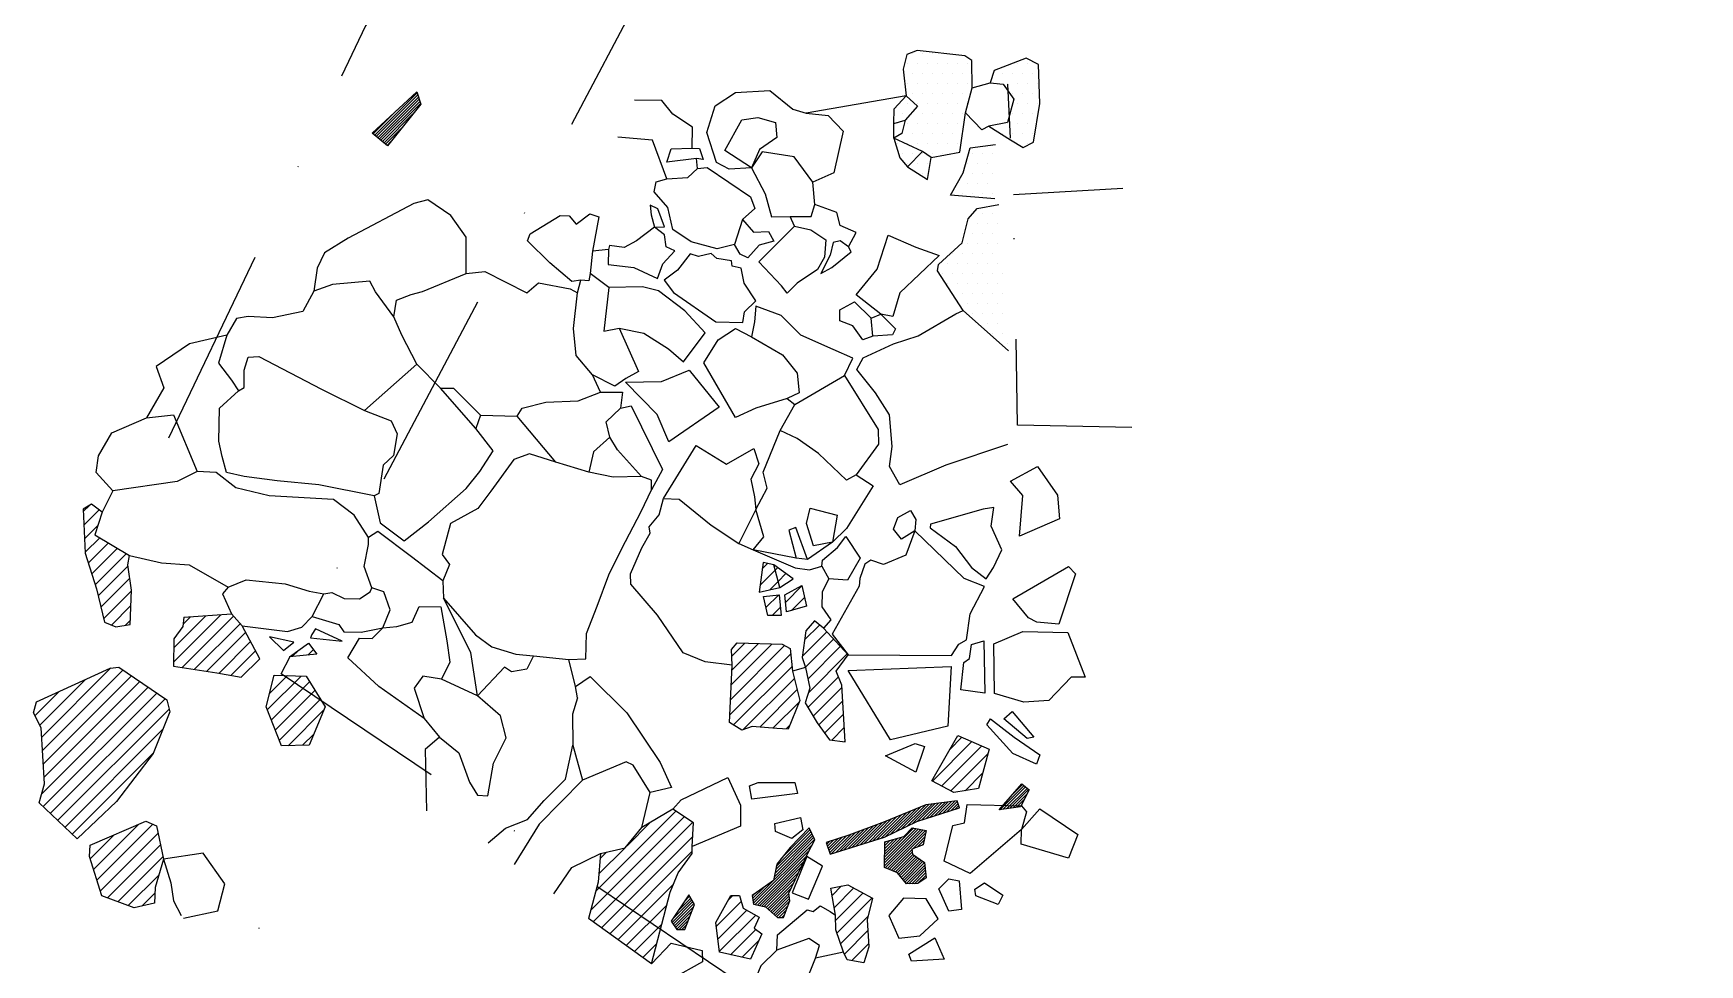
# Model space of a CAD drawing. Header units: metres. Extents: x 77 to 285, y -2031 to -1697.
# Drawn here: x 76.5 to 284.6, y -1911.3 to -1795 of the extents above; entities that cross this region are included whole.
import ezdxf

# ---------------------------------------------------------------- set-up
doc = ezdxf.new("R2010")
doc.units = ezdxf.units.M
doc.header["$LTSCALE"] = 25
doc.header["$MEASUREMENT"] = 0
doc.linetypes.add('STRICHPUNKTX2', pattern=[2, 1, -0.5, 0, -0.5])
doc.layers.get('0').update_dxf_attribs({"linetype": 'CONTINUOUS'})
for name, color, linetype in [('BEFUND', 1, 'CONTINUOUS'), ('FEUER', 1, 'CONTINUOUS'), ('GRABUNGSGRENZE', 3, 'STRICHPUNKTX2'), ('KNOCHEN', 2, 'CONTINUOUS'), ('STEINE', 4, 'CONTINUOUS'), ('STEINESCHRAFF', 4, 'CONTINUOUS')]:
    doc.layers.add(name, color=color, linetype=linetype)

# ---------------------------------------------------------------- blocks, each defined once
blk = doc.blocks.new('*X1')
at = {"color": 0}
for p, q in [((82.75, -1854.72), (83.52, -1853.95)), ((82.83, -1856.41), (84.74, -1854.5)), ((82.9, -1858.11), (84.61, -1856.4)), ((82.98, -1859.8), (84.8, -1857.98)), ((83.38, -1861.17), (85.91, -1858.64)), ((83.81, -1862.51), (87.02, -1859.29)), ((84.23, -1863.85), (88.13, -1859.95)), ((84.61, -1865.24), (88.35, -1861.5)), ((84.95, -1866.66), (88.57, -1863.05)), ((85.3, -1868.08), (88.78, -1864.61)), ((86.27, -1868.88), (88.71, -1866.44)), ((94.02, -1873.51), (99.93, -1867.59)), ((94.05, -1871.71), (98.04, -1867.72)), ((95.11, -1874.18), (101.51, -1867.78)), ((95.22, -1868.77), (96.15, -1867.84)), ((88.01, -1868.9), (88.64, -1868.28)), ((96.65, -1874.41), (102.34, -1868.72)), ((98.18, -1874.65), (103.02, -1869.8)), ((99.7, -1874.89), (103.64, -1870.95)), ((101.19, -1875.17), (104.26, -1872.1)), ((108.83, -1872.83), (109.61, -1872.06)), ((110.8, -1872.63), (111.48, -1871.95)), ((77.56, -1882.9), (86.21, -1874.24)), ((77.31, -1881.38), (83.02, -1875.67)), ((77.66, -1884.56), (87.71, -1874.51)), ((77.77, -1886.22), (88.76, -1875.23)), ((77.87, -1887.88), (89.81, -1875.94)), ((105.72, -1879.48), (109.95, -1875.25)), ((106, -1877.44), (108.23, -1875.2)), ((106.22, -1880.75), (111, -1875.97)), ((76.71, -1880.21), (79.76, -1877.16)), ((77.58, -1889.95), (90.87, -1876.66)), ((77.74, -1891.55), (91.92, -1877.38)), ((78.64, -1892.42), (92.97, -1878.09)), ((106.72, -1882.02), (111.68, -1877.06)), ((107.22, -1883.29), (112.36, -1878.14)), ((79.55, -1893.28), (93.46, -1879.37)), ((108.32, -1883.95), (112.8, -1879.48)), ((80.46, -1894.14), (92.66, -1881.93)), ((110.14, -1883.9), (111.53, -1882.51)), ((81.36, -1895), (91.51, -1884.85)), ((146.09, -1904.52), (157.79, -1892.82)), ((146.75, -1902.09), (156.72, -1892.12)), ((83.6, -1898.07), (86.59, -1895.08)), ((84.03, -1899.4), (89.7, -1893.74)), ((84.46, -1900.74), (91.45, -1893.75)), ((84.89, -1902.08), (92.08, -1894.89)), ((146.43, -1905.95), (158.86, -1893.51)), ((150.65, -1896.43), (153.55, -1893.52)), ((85.79, -1902.94), (92.4, -1896.34)), ((147.13, -1899.95), (150.35, -1896.72)), ((147.27, -1898.04), (148.07, -1897.24)), ((147.46, -1906.69), (158.85, -1895.3)), ((148.48, -1907.43), (158.78, -1897.13)), ((87.08, -1903.42), (92.72, -1897.79)), ((88.37, -1903.9), (92.18, -1900.1)), ((149.51, -1908.17), (156.43, -1901.25)), ((90.09, -1903.95), (91.69, -1902.35)), ((150.54, -1908.91), (155.6, -1903.85)), ((151.57, -1909.65), (154.98, -1906.23)), ((152.6, -1910.39), (154.37, -1908.62)), ((153.63, -1911.13), (153.75, -1911))]:
    blk.add_line(p, q, dxfattribs=at)
blk = doc.blocks.new('*X2')
at = {"color": 0}
for p, q in [((172.51, -1872.8), (175.57, -1869.74)), ((172.79, -1870.74), (174.65, -1868.89)), ((163.58, -1878.19), (170.32, -1871.45)), ((163.66, -1876.34), (168.77, -1871.23)), ((163.72, -1872.75), (165.34, -1871.13)), ((163.75, -1874.49), (167.05, -1871.18)), ((172.93, -1874.14), (176.42, -1870.65)), ((173.22, -1875.62), (177.27, -1871.57)), ((163.5, -1880.04), (171.08, -1872.46)), ((163.95, -1881.36), (171.25, -1874.06)), ((173.28, -1877.33), (178.13, -1872.48)), ((165.11, -1881.96), (171.54, -1875.54)), ((173.21, -1879.17), (177.05, -1875.33)), ((167.21, -1881.63), (171.89, -1876.95)), ((168.84, -1881.77), (172.16, -1878.45)), ((173.87, -1880.28), (177.49, -1876.65)), ((174.55, -1881.37), (177.58, -1878.33)), ((175.31, -1882.37), (177.68, -1880)), ((170.52, -1881.86), (170.9, -1881.48)), ((176.21, -1883.24), (177.77, -1881.68)), ((177.77, -1883.45), (177.86, -1883.35)), ((188.77, -1888.36), (193.69, -1883.43)), ((189.92, -1888.98), (194.93, -1883.97)), ((190.94, -1884.42), (192.46, -1882.9)), ((191.06, -1889.6), (195.69, -1884.97)), ((192.85, -1889.58), (195.04, -1887.39)), ((176.24, -1902.65), (177.43, -1901.46)), ((161.78, -1906.51), (164.89, -1903.39)), ((163.27, -1903.25), (163.87, -1902.64)), ((176.49, -1904.17), (178.95, -1901.71)), ((176.67, -1905.76), (180.09, -1902.34)), ((176.84, -1907.36), (181.24, -1902.96)), ((161.97, -1908.09), (165.58, -1904.48)), ((162.16, -1909.66), (166.71, -1905.12)), ((177.3, -1908.67), (180.74, -1905.23)), ((163.55, -1910.04), (166.71, -1906.88)), ((177.78, -1909.96), (180.7, -1907.03)), ((165, -1910.36), (167.1, -1908.26)), ((178.72, -1910.78), (180.8, -1908.7))]:
    blk.add_line(p, q, dxfattribs=at)
blk = doc.blocks.new('*X4')
at = {"color": 0}
for p, q in [((167.52, -1861.88), (168.19, -1861.2)), ((169.12, -1862.04), (169.44, -1861.73)), ((167.27, -1863.9), (169.12, -1862.04)), ((168.45, -1864.48), (169.5, -1863.43)), ((169.5, -1863.43), (170.47, -1862.46)), ((170.45, -1866.02), (172.47, -1864)), ((167.99, -1866.71), (169.59, -1865.11)), ((171.16, -1867.07), (172.81, -1865.43)), ((168.77, -1867.7), (169.8, -1866.67))]:
    blk.add_line(p, q, dxfattribs=at)
blk = doc.blocks.new('*X5')
at = {"color": 0}
for p, q in [((197.2, -1891.95), (200.2, -1888.94)), ((198.89, -1889.91), (200.01, -1888.78)), ((187.97, -1893.05), (189.94, -1891.08)), ((188.49, -1892.88), (190.34, -1891.02)), ((189.01, -1892.71), (190.75, -1890.97)), ((189.53, -1892.55), (191.15, -1890.92)), ((190.05, -1892.38), (191.56, -1890.87)), ((190.57, -1892.21), (191.89, -1890.89)), ((197.61, -1891.89), (200.4, -1889.1)), ((198.03, -1891.82), (200.59, -1889.27)), ((198.45, -1891.76), (200.78, -1889.43)), ((198.86, -1891.7), (200.57, -1889.99)), ((199.28, -1891.63), (200.2, -1890.72)), ((180.81, -1895.97), (183.68, -1893.09)), ((181.32, -1895.81), (184.28, -1892.84)), ((181.84, -1895.64), (184.88, -1892.6)), ((182.35, -1895.48), (185.49, -1892.35)), ((182.89, -1895.3), (186.09, -1892.1)), ((183.57, -1894.97), (186.69, -1891.85)), ((184.25, -1894.65), (187.3, -1891.6)), ((184.92, -1894.32), (187.9, -1891.35)), ((185.6, -1894), (188.32, -1891.28)), ((186.28, -1893.67), (188.72, -1891.23)), ((186.92, -1893.38), (189.13, -1891.18)), ((187.45, -1893.22), (189.53, -1891.13)), ((191.09, -1892.04), (191.98, -1891.16)), ((191.61, -1891.88), (192.07, -1891.42)), ((192.14, -1891.71), (192.16, -1891.68)), ((199.7, -1891.57), (199.82, -1891.45)), ((169.09, -1899.91), (173.82, -1895.17)), ((169.18, -1899.46), (173.71, -1894.93)), ((169.27, -1899.02), (173.59, -1894.69)), ((169.85, -1898.09), (173.48, -1894.45)), ((173, -1894.58), (173.37, -1894.22)), ((175.94, -1897.3), (177.99, -1895.25)), ((176.17, -1897.42), (178.52, -1895.07)), ((176.69, -1897.26), (179.09, -1894.86)), ((177.2, -1897.1), (179.66, -1894.64)), ((177.72, -1896.94), (180.22, -1894.43)), ((178.23, -1896.77), (180.79, -1894.21)), ((178.75, -1896.61), (181.36, -1894)), ((179.26, -1896.45), (181.93, -1893.79)), ((179.78, -1896.29), (182.49, -1893.57)), ((180.29, -1896.13), (183.08, -1893.34)), ((182.78, -1898.94), (187.32, -1894.4)), ((182.79, -1898.22), (186.73, -1894.28)), ((182.79, -1898.58), (187.03, -1894.34)), ((182.8, -1897.86), (186.44, -1894.22)), ((182.87, -1899.21), (187.61, -1894.46)), ((183.12, -1899.31), (187.9, -1894.53)), ((183.37, -1899.41), (187.92, -1894.86)), ((166.36, -1903.34), (174.05, -1895.65)), ((166.4, -1903.65), (173.75, -1896.31)), ((166.64, -1903.77), (173.37, -1897.04)), ((169, -1900.35), (173.94, -1895.41)), ((175.57, -1896.25), (175.91, -1895.91)), ((175.66, -1896.51), (176.43, -1895.75)), ((175.76, -1896.77), (176.95, -1895.58)), ((175.85, -1897.04), (177.47, -1895.42)), ((182.81, -1897.5), (184.94, -1895.37)), ((182.81, -1897.14), (184.45, -1895.51)), ((182.82, -1896.78), (183.96, -1895.64)), ((182.83, -1896.42), (183.47, -1895.78)), ((182.83, -1896.06), (182.97, -1895.92)), ((183.62, -1899.51), (186.2, -1896.93)), ((183.87, -1899.62), (186.25, -1897.24)), ((186.29, -1896.85), (187.83, -1895.31)), ((186.87, -1896.62), (187.74, -1895.75)), ((187.45, -1896.39), (187.65, -1896.19)), ((166.92, -1903.84), (173.03, -1897.74)), ((167.21, -1903.91), (172.71, -1898.41)), ((167.49, -1903.98), (172.39, -1899.08)), ((184.12, -1899.72), (186.33, -1897.52)), ((184.38, -1899.82), (186.54, -1897.66)), ((184.55, -1900.01), (186.75, -1897.81)), ((184.7, -1900.2), (186.95, -1897.95)), ((184.86, -1900.4), (187.16, -1898.09)), ((185.02, -1900.59), (187.37, -1898.24)), ((185.18, -1900.79), (187.58, -1898.38)), ((185.34, -1900.98), (187.78, -1898.54)), ((185.5, -1901.18), (187.81, -1898.86)), ((185.82, -1901.2), (187.84, -1899.18)), ((167.78, -1904.04), (172.08, -1899.75)), ((168.02, -1904.16), (171.76, -1900.42)), ((168.21, -1904.32), (171.45, -1901.08)), ((186.19, -1901.19), (187.87, -1899.5)), ((186.55, -1901.18), (187.91, -1899.83)), ((186.92, -1901.17), (187.94, -1900.15)), ((156.27, -1906), (158.86, -1903.41)), ((156.32, -1905.6), (158.73, -1903.19)), ((157.06, -1904.51), (158.6, -1902.97)), ((157.79, -1903.42), (158.46, -1902.75)), ((166.27, -1902.72), (166.53, -1902.47)), ((166.31, -1903.03), (167.7, -1901.65)), ((168.39, -1904.49), (171.13, -1901.75)), ((168.58, -1904.66), (170.85, -1902.39)), ((168.77, -1904.83), (170.88, -1902.71)), ((168.95, -1904.99), (170.92, -1903.03)), ((169.14, -1905.16), (170.93, -1903.37)), ((156.41, -1906.22), (159, -1903.63)), ((156.55, -1906.43), (158.97, -1904.01)), ((156.7, -1906.64), (158.75, -1904.59)), ((156.84, -1906.85), (158.52, -1905.17)), ((169.32, -1905.33), (170.72, -1903.93)), ((169.6, -1905.41), (170.52, -1904.49)), ((169.95, -1905.41), (170.31, -1905.05)), ((157.13, -1906.91), (158.29, -1905.75)), ((157.49, -1906.91), (158.07, -1906.33)), ((157.84, -1906.91), (157.84, -1906.91)), ((185.9, -1917.74), (186.19, -1917.45)), ((185.96, -1918.04), (186.56, -1917.44)), ((186.01, -1918.34), (186.93, -1917.42)), ((186.07, -1918.63), (187.1, -1917.61)), ((186.13, -1918.93), (187.24, -1917.81)), ((186.18, -1919.23), (187.39, -1918.02)), ((175.6, -1921.67), (177.18, -1920.1)), ((175.67, -1921.25), (176.98, -1919.95)), ((175.74, -1920.83), (176.78, -1919.79)), ((175.81, -1920.41), (176.58, -1919.63)), ((175.88, -1919.99), (176.39, -1919.48)), ((175.95, -1919.56), (176.19, -1919.32)), ((186.24, -1919.53), (187.54, -1918.23)), ((186.29, -1919.82), (187.68, -1918.44)), ((186.35, -1920.12), (187.83, -1918.64)), ((186.52, -1920.31), (187.97, -1918.85)), ((186.68, -1920.5), (188.12, -1919.06)), ((186.85, -1920.69), (188.23, -1919.3)), ((187.01, -1920.87), (188.3, -1919.58)), ((187.18, -1921.06), (188.37, -1919.86)), ((187.34, -1921.25), (188.45, -1920.15)), ((175.79, -1921.84), (177.37, -1920.26)), ((176.01, -1921.98), (177.57, -1920.41)), ((176.23, -1922.11), (177.77, -1920.57)), ((176.45, -1922.24), (177.97, -1920.73)), ((176.67, -1922.38), (178.17, -1920.88)), ((176.89, -1922.51), (178.41, -1920.99)), ((177.11, -1922.64), (178.65, -1921.11)), ((177.33, -1922.78), (178.89, -1921.22)), ((177.55, -1922.91), (179.12, -1921.34)), ((177.8, -1923.01), (179.36, -1921.45)), ((178.07, -1923.1), (179.6, -1921.57)), ((178.34, -1923.18), (179.84, -1921.68)), ((178.61, -1923.27), (180.08, -1921.8)), ((178.88, -1923.35), (180.32, -1921.91)), ((179.14, -1923.44), (180.56, -1922.02)), ((179.41, -1923.52), (180.8, -1922.14)), ((179.69, -1923.6), (181.04, -1922.25)), ((187.51, -1921.44), (188.52, -1920.43)), ((187.67, -1921.63), (188.59, -1920.71)), ((187.84, -1921.82), (188.67, -1920.99)), ((188, -1922), (188.74, -1921.27)), ((188.17, -1922.19), (188.81, -1921.55)), ((188.39, -1922.33), (188.89, -1921.83)), ((188.64, -1922.43), (188.96, -1922.11)), ((179.99, -1923.65), (181.27, -1922.37)), ((180.29, -1923.71), (181.53, -1922.47)), ((180.58, -1923.77), (181.82, -1922.53)), ((180.88, -1923.82), (182.12, -1922.58)), ((181.18, -1923.88), (182.42, -1922.64)), ((181.47, -1923.94), (182.52, -1922.89)), ((181.77, -1923.99), (182.52, -1923.24)), ((182.07, -1924.05), (182.52, -1923.6)), ((182.36, -1924.11), (182.52, -1923.95)), ((188.89, -1922.54), (189.04, -1922.39)), ((181.57, -1940.82), (181.62, -1940.77)), ((181.71, -1941.02), (181.92, -1940.82)), ((181.86, -1941.22), (182.22, -1940.87)), ((182.01, -1941.43), (182.52, -1940.92)), ((182.16, -1941.63), (182.82, -1940.98)), ((182.31, -1941.84), (183.12, -1941.03)), ((182.46, -1942.04), (183.42, -1941.08)), ((182.61, -1942.25), (183.72, -1941.14)), ((182.76, -1942.45), (184.02, -1941.19)), ((182.91, -1942.66), (184.32, -1941.24)), ((183.08, -1942.84), (184.62, -1941.29)), ((183.46, -1942.81), (184.92, -1941.35)), ((183.84, -1942.78), (185.22, -1941.4)), ((184.23, -1942.75), (185.52, -1941.45)), ((184.61, -1942.72), (185.83, -1941.51)), ((184.99, -1942.69), (186.13, -1941.56)), ((185.37, -1942.66), (186.43, -1941.61)), ((185.73, -1942.66), (186.62, -1941.77)), ((186.04, -1942.71), (186.78, -1941.96)), ((186.34, -1942.76), (186.94, -1942.16)), ((186.65, -1942.8), (187.1, -1942.36)), ((186.95, -1942.85), (187.25, -1942.55)), ((187.26, -1942.9), (187.41, -1942.75)), ((187.56, -1942.95), (187.57, -1942.94)), ((184.63, -1945.88), (186.71, -1943.8)), ((184.69, -1945.47), (186.49, -1943.67)), ((184.7, -1946.16), (186.93, -1943.94)), ((184.75, -1945.05), (186.27, -1943.54)), ((184.81, -1944.64), (186.05, -1943.4)), ((184.83, -1946.39), (186.91, -1944.31)), ((184.87, -1944.23), (185.83, -1943.27)), ((184.96, -1946.62), (186.62, -1944.95)), ((185.09, -1946.84), (186.7, -1945.23)), ((185.21, -1947.07), (186.78, -1945.5)), ((185.34, -1947.29), (186.85, -1945.78)), ((185.47, -1947.52), (186.93, -1946.06)), ((185.59, -1947.75), (186.51, -1946.83)), ((185.72, -1947.97), (185.79, -1947.9)), ((207.04, -1948.93), (207.71, -1948.26)), ((207.05, -1949.27), (207.83, -1948.49)), ((207.15, -1949.53), (207.95, -1948.72)), ((207.22, -1948.4), (207.59, -1948.02)), ((207.25, -1949.78), (208.07, -1948.96)), ((207.35, -1950.03), (208.19, -1949.19)), ((207.4, -1947.86), (207.47, -1947.79)), ((207.46, -1950.28), (208.31, -1949.42)), ((207.56, -1950.53), (208.43, -1949.66)), ((207.66, -1950.78), (208.55, -1949.89)), ((207.76, -1951.03), (208.67, -1950.12)), ((207.87, -1951.28), (208.79, -1950.36)), ((207.97, -1951.53), (208.92, -1950.59)), ((208.07, -1951.79), (209.04, -1950.82)), ((208.17, -1952.04), (209.16, -1951.06)), ((208.26, -1952.31), (209.28, -1951.29)), ((208.35, -1952.57), (209.4, -1951.52)), ((208.43, -1952.84), (209.52, -1951.75)), ((208.52, -1953.1), (209.61, -1952.01)), ((208.61, -1953.37), (209.71, -1952.27)), ((208.7, -1953.63), (209.81, -1952.52)), ((208.79, -1953.9), (209.91, -1952.78)), ((208.87, -1954.17), (210, -1953.04)), ((208.96, -1954.43), (210.1, -1953.29)), ((209.05, -1954.7), (210.2, -1953.55)), ((209.31, -1954.79), (210.29, -1953.81)), ((209.91, -1954.55), (210.39, -1954.06)), ((194.88, -1961.09), (197.88, -1958.09)), ((195.05, -1960.56), (197.56, -1958.06)), ((195.16, -1961.17), (198.13, -1958.19)), ((195.5, -1959.76), (197.23, -1958.03)), ((195.95, -1958.95), (196.91, -1957.99)), ((196.37, -1960.3), (198.32, -1958.35)), ((196.4, -1958.15), (196.59, -1957.96)), ((196.72, -1960.31), (198.51, -1958.52)), ((197.06, -1960.32), (198.7, -1958.68)), ((197.41, -1960.33), (198.89, -1958.84)), ((197.75, -1960.34), (199.08, -1959.01)), ((198.09, -1960.35), (199.27, -1959.17)), ((199.12, -1959.67), (199.46, -1959.34)), ((206.74, -1958.77), (206.89, -1958.62)), ((206.92, -1958.95), (207.39, -1958.48)), ((207.09, -1959.13), (207.88, -1958.34)), ((207.27, -1959.31), (208.37, -1958.2)), ((207.45, -1959.48), (208.67, -1958.26)), ((207.62, -1959.66), (208.93, -1958.35)), ((207.8, -1959.84), (209.19, -1958.44)), ((207.97, -1960.02), (209.46, -1958.53)), ((208.15, -1960.19), (209.72, -1958.62)), ((208.33, -1960.37), (209.98, -1958.71)), ((208.5, -1960.55), (210.25, -1958.8)), ((208.68, -1960.72), (210.51, -1958.89)), ((208.86, -1960.9), (210.78, -1958.98)), ((209.03, -1961.08), (211.04, -1959.07)), ((195.43, -1961.24), (196.03, -1960.65)), ((196.35, -1962.45), (197, -1961.79)), ((196.49, -1962.66), (197.38, -1961.77)), ((196.2, -1962.24), (196.22, -1962.22)), ((196.64, -1962.87), (197.6, -1961.9)), ((196.96, -1962.9), (197.83, -1962.03)), ((197.31, -1962.9), (198.05, -1962.16)), ((197.67, -1962.9), (198.27, -1962.29)), ((198.02, -1962.9), (198.49, -1962.42)), ((198.37, -1962.9), (198.72, -1962.56)), ((198.72, -1962.9), (198.94, -1962.69)), ((199.08, -1962.9), (199.16, -1962.82)), ((214.31, -1966.05), (214.43, -1965.94)), ((214.13, -1968.7), (215.36, -1967.48)), ((214.15, -1968.34), (215.23, -1967.26)), ((214.18, -1967.96), (215.09, -1967.04)), ((214.2, -1967.57), (214.96, -1966.82)), ((214.23, -1967.19), (214.83, -1966.6)), ((214.26, -1966.81), (214.69, -1966.38)), ((214.29, -1966.43), (214.56, -1966.16)), ((214.31, -1968.89), (215.5, -1967.7)), ((214.48, -1969.07), (215.63, -1967.92)), ((214.65, -1969.25), (215.76, -1968.14)), ((214.82, -1969.43), (215.73, -1968.52)), ((214.99, -1969.61), (215.32, -1969.29))]:
    blk.add_line(p, q, dxfattribs=at)
blk = doc.blocks.new('*X7')
at = {"color": 0}
for p, q in [((160.14, -1783.34), (161.24, -1782.25)), ((160.25, -1783.58), (161.37, -1782.47)), ((160.32, -1782.81), (161.1, -1782.03)), ((160.37, -1783.82), (161.5, -1782.69)), ((160.48, -1784.07), (161.64, -1782.9)), ((160.73, -1782.04), (160.97, -1781.81)), ((160.59, -1784.31), (161.77, -1783.12)), ((160.7, -1784.55), (161.91, -1783.34)), ((160.82, -1784.79), (162.04, -1783.56)), ((160.93, -1785.03), (162.18, -1783.78)), ((161.04, -1785.27), (162.31, -1784)), ((161.15, -1785.51), (162.44, -1784.22)), ((161.27, -1785.75), (162.58, -1784.44)), ((161.38, -1785.99), (162.71, -1784.66)), ((161.49, -1786.23), (162.85, -1784.88)), ((121.08, -1787.75), (123.68, -1785.15)), ((121.2, -1787.28), (123.36, -1785.12)), ((121.28, -1787.91), (124.01, -1785.18)), ((121.31, -1786.81), (123.03, -1785.1)), ((121.43, -1786.34), (122.7, -1785.07)), ((121.55, -1785.87), (122.38, -1785.04)), ((121.62, -1787.92), (124.34, -1785.2)), ((121.66, -1785.4), (122.05, -1785.02)), ((121.96, -1787.93), (124.66, -1785.23)), ((122.3, -1787.95), (124.99, -1785.26)), ((122.64, -1787.96), (125.32, -1785.28)), ((122.98, -1787.98), (125.64, -1785.31)), ((123.32, -1787.99), (125.97, -1785.34)), ((123.66, -1788.01), (126.3, -1785.37)), ((124, -1788.02), (126.62, -1785.39)), ((124.33, -1788.04), (126.95, -1785.42)), ((124.67, -1788.05), (127.28, -1785.45)), ((125.01, -1788.06), (127.61, -1785.47)), ((125.35, -1788.08), (127.93, -1785.5)), ((125.69, -1788.09), (128.26, -1785.53)), ((126.03, -1788.11), (128.59, -1785.55)), ((126.37, -1788.12), (128.91, -1785.58)), ((126.71, -1788.14), (129.24, -1785.61)), ((127.05, -1788.15), (128.71, -1786.48)), ((161.61, -1786.47), (162.98, -1785.1)), ((161.72, -1786.71), (163.12, -1785.32)), ((161.83, -1786.95), (163.25, -1785.54)), ((161.94, -1787.2), (163.38, -1785.76)), ((162.06, -1787.44), (163.52, -1785.98)), ((162.17, -1787.68), (163.65, -1786.19)), ((162.28, -1787.92), (163.79, -1786.41)), ((162.4, -1788.16), (163.92, -1786.63)), ((162.51, -1788.4), (164.06, -1786.85)), ((162.62, -1788.64), (164.19, -1787.07)), ((162.73, -1788.88), (164.32, -1787.29)), ((162.85, -1789.12), (164.46, -1787.51)), ((162.96, -1789.36), (164.59, -1787.73)), ((163.07, -1789.6), (164.73, -1787.95)), ((163.18, -1789.84), (164.86, -1788.17)), ((163.3, -1790.08), (164.99, -1788.39)), ((163.47, -1790.27), (165.13, -1788.61)), ((163.88, -1790.21), (165.26, -1788.83)), ((164.29, -1790.15), (165.4, -1789.05)), ((164.7, -1790.1), (165.53, -1789.26)), ((165.11, -1790.04), (165.67, -1789.48)), ((165.52, -1789.98), (165.8, -1789.7)), ((165.93, -1789.93), (165.93, -1789.92)), ((119.14, -1807.73), (124.42, -1802.45)), ((119.33, -1807.89), (124.51, -1802.71)), ((119.53, -1808.04), (124.6, -1802.98)), ((119.72, -1808.2), (124.68, -1803.24)), ((119.92, -1808.36), (124.77, -1803.51)), ((118.95, -1807.57), (121.91, -1804.61)), ((120.11, -1808.52), (124.86, -1803.77)), ((120.31, -1808.68), (123.91, -1805.08)), ((120.5, -1808.84), (122.52, -1806.82)), ((120.69, -1809), (121.12, -1808.57))]:
    blk.add_line(p, q, dxfattribs=at)
blk = doc.blocks.new('*X21')
at = {"color": 0}
for p, q in [((185.625, -1798.75), (185.625, -1798.75)), ((186.25, -1797.5), (186.25, -1797.5)), ((186.875, -1798.75), (186.875, -1798.75)), ((187.5, -1797.5), (187.5, -1797.5)), ((188.125, -1798.75), (188.125, -1798.75)), ((188.75, -1797.5), (188.75, -1797.5)), ((189.375, -1798.75), (189.375, -1798.75)), ((190.625, -1798.75), (190.625, -1798.75)), ((191.875, -1798.75), (191.875, -1798.75)), ((193.125, -1798.75), (193.125, -1798.75)), ((199.375, -1798.75), (199.375, -1798.75)), ((200.625, -1798.75), (200.625, -1798.75)), ((185.625, -1801.25), (185.625, -1801.25)), ((186.25, -1800), (186.25, -1800)), ((186.875, -1801.25), (186.875, -1801.25)), ((187.5, -1800), (187.5, -1800)), ((188.125, -1801.25), (188.125, -1801.25)), ((188.75, -1800), (188.75, -1800)), ((189.375, -1801.25), (189.375, -1801.25)), ((190, -1800), (190, -1800)), ((190.625, -1801.25), (190.625, -1801.25)), ((191.25, -1800), (191.25, -1800)), ((191.875, -1801.25), (191.875, -1801.25)), ((192.5, -1800), (192.5, -1800)), ((193.125, -1801.25), (193.125, -1801.25)), ((196.875, -1801.25), (196.875, -1801.25)), ((197.5, -1800), (197.5, -1800)), ((198.125, -1801.25), (198.125, -1801.25)), ((198.75, -1800), (198.75, -1800)), ((199.375, -1801.25), (199.375, -1801.25)), ((200, -1800), (200, -1800)), ((200.625, -1801.25), (200.625, -1801.25)), ((201.25, -1800), (201.25, -1800)), ((201.875, -1801.25), (201.875, -1801.25)), ((186.25, -1802.5), (186.25, -1802.5)), ((187.5, -1802.5), (187.5, -1802.5)), ((188.75, -1802.5), (188.75, -1802.5)), ((190, -1802.5), (190, -1802.5)), ((191.25, -1802.5), (191.25, -1802.5)), ((192.5, -1802.5), (192.5, -1802.5)), ((198.75, -1802.5), (198.75, -1802.5)), ((200, -1802.5), (200, -1802.5)), ((201.25, -1802.5), (201.25, -1802.5)), ((185, -1805), (185, -1805)), ((185.625, -1803.75), (185.625, -1803.75)), ((186.25, -1805), (186.25, -1805)), ((186.875, -1803.75), (186.875, -1803.75)), ((187.5, -1805), (187.5, -1805)), ((188.125, -1803.75), (188.125, -1803.75)), ((188.75, -1805), (188.75, -1805)), ((189.375, -1803.75), (189.375, -1803.75)), ((190, -1805), (190, -1805)), ((190.625, -1803.75), (190.625, -1803.75)), ((191.25, -1805), (191.25, -1805)), ((191.875, -1803.75), (191.875, -1803.75)), ((192.5, -1805), (192.5, -1805)), ((193.125, -1803.75), (193.125, -1803.75)), ((198.75, -1805), (198.75, -1805)), ((199.375, -1803.75), (199.375, -1803.75)), ((200, -1805), (200, -1805)), ((200.625, -1803.75), (200.625, -1803.75)), ((201.25, -1805), (201.25, -1805)), ((201.875, -1803.75), (201.875, -1803.75)), ((184.375, -1806.25), (184.375, -1806.25)), ((185, -1807.5), (185, -1807.5)), ((185.625, -1806.25), (185.625, -1806.25)), ((186.25, -1807.5), (186.25, -1807.5)), ((186.875, -1806.25), (186.875, -1806.25)), ((187.5, -1807.5), (187.5, -1807.5)), ((188.125, -1806.25), (188.125, -1806.25)), ((188.75, -1807.5), (188.75, -1807.5)), ((189.375, -1806.25), (189.375, -1806.25)), ((190, -1807.5), (190, -1807.5)), ((190.625, -1806.25), (190.625, -1806.25)), ((191.25, -1807.5), (191.25, -1807.5)), ((191.875, -1806.25), (191.875, -1806.25)), ((192.5, -1807.5), (192.5, -1807.5)), ((197.5, -1807.5), (197.5, -1807.5)), ((198.125, -1806.25), (198.125, -1806.25)), ((198.75, -1807.5), (198.75, -1807.5)), ((199.375, -1806.25), (199.375, -1806.25)), ((200, -1807.5), (200, -1807.5)), ((200.625, -1806.25), (200.625, -1806.25)), ((201.25, -1807.5), (201.25, -1807.5)), ((184.375, -1808.75), (184.375, -1808.75)), ((185.625, -1808.75), (185.625, -1808.75)), ((186.875, -1808.75), (186.875, -1808.75)), ((188.125, -1808.75), (188.125, -1808.75)), ((189.375, -1808.75), (189.375, -1808.75)), ((190.625, -1808.75), (190.625, -1808.75)), ((191.875, -1808.75), (191.875, -1808.75)), ((199.375, -1808.75), (199.375, -1808.75)), ((200.625, -1808.75), (200.625, -1808.75)), ((185, -1810), (185, -1810)), ((185.625, -1811.25), (185.625, -1811.25)), ((186.25, -1810), (186.25, -1810)), ((186.875, -1811.25), (186.875, -1811.25)), ((187.5, -1810), (187.5, -1810)), ((188.125, -1811.25), (188.125, -1811.25)), ((188.75, -1810), (188.75, -1810)), ((190, -1810), (190, -1810)), ((191.25, -1810), (191.25, -1810)), ((193.125, -1811.25), (193.125, -1811.25)), ((193.75, -1810), (193.75, -1810)), ((194.375, -1811.25), (194.375, -1811.25)), ((195, -1810), (195, -1810)), ((195.625, -1811.25), (195.625, -1811.25)), ((196.25, -1810), (196.25, -1810)), ((187.5, -1812.5), (187.5, -1812.5)), ((191.875, -1813.75), (191.875, -1813.75)), ((193.125, -1813.75), (193.125, -1813.75)), ((193.75, -1812.5), (193.75, -1812.5)), ((194.375, -1813.75), (194.375, -1813.75)), ((195, -1812.5), (195, -1812.5)), ((195.625, -1813.75), (195.625, -1813.75)), ((196.25, -1812.5), (196.25, -1812.5)), ((191.25, -1815), (191.25, -1815)), ((192.5, -1815), (192.5, -1815)), ((193.75, -1815), (193.75, -1815)), ((195, -1815), (195, -1815)), ((196.25, -1815), (196.25, -1815))]:
    blk.add_line(p, q, dxfattribs=at)
blk = doc.blocks.new('*X22')
at = {"color": 0}
for p, q in [((195, -1817.5), (195, -1817.5)), ((196.25, -1817.5), (196.25, -1817.5)), ((193.125, -1818.75), (193.125, -1818.75)), ((193.75, -1820), (193.75, -1820)), ((194.375, -1818.75), (194.375, -1818.75)), ((195, -1820), (195, -1820)), ((195.625, -1818.75), (195.625, -1818.75)), ((196.25, -1820), (196.25, -1820)), ((196.875, -1818.75), (196.875, -1818.75)), ((193.125, -1821.25), (193.125, -1821.25)), ((194.375, -1821.25), (194.375, -1821.25)), ((195.625, -1821.25), (195.625, -1821.25)), ((196.875, -1821.25), (196.875, -1821.25)), ((190.625, -1823.75), (190.625, -1823.75)), ((191.25, -1822.5), (191.25, -1822.5)), ((191.875, -1823.75), (191.875, -1823.75)), ((192.5, -1822.5), (192.5, -1822.5)), ((193.125, -1823.75), (193.125, -1823.75)), ((193.75, -1822.5), (193.75, -1822.5)), ((194.375, -1823.75), (194.375, -1823.75)), ((195, -1822.5), (195, -1822.5)), ((195.625, -1823.75), (195.625, -1823.75)), ((196.25, -1822.5), (196.25, -1822.5)), ((196.875, -1823.75), (196.875, -1823.75)), ((190, -1825), (190, -1825)), ((190.625, -1826.25), (190.625, -1826.25)), ((191.25, -1825), (191.25, -1825)), ((191.875, -1826.25), (191.875, -1826.25)), ((192.5, -1825), (192.5, -1825)), ((193.125, -1826.25), (193.125, -1826.25)), ((193.75, -1825), (193.75, -1825)), ((194.375, -1826.25), (194.375, -1826.25)), ((195, -1825), (195, -1825)), ((195.625, -1826.25), (195.625, -1826.25)), ((196.25, -1825), (196.25, -1825)), ((196.875, -1826.25), (196.875, -1826.25)), ((197.5, -1825), (197.5, -1825)), ((191.25, -1827.5), (191.25, -1827.5)), ((192.5, -1827.5), (192.5, -1827.5)), ((193.75, -1827.5), (193.75, -1827.5)), ((195, -1827.5), (195, -1827.5)), ((196.25, -1827.5), (196.25, -1827.5)), ((197.5, -1827.5), (197.5, -1827.5)), ((193.125, -1828.75), (193.125, -1828.75)), ((193.75, -1830), (193.75, -1830)), ((194.375, -1828.75), (194.375, -1828.75)), ((195, -1830), (195, -1830)), ((195.625, -1828.75), (195.625, -1828.75)), ((196.25, -1830), (196.25, -1830)), ((196.875, -1828.75), (196.875, -1828.75)), ((197.5, -1830), (197.5, -1830)), ((195.625, -1831.25), (195.625, -1831.25)), ((196.25, -1832.5), (196.25, -1832.5)), ((196.875, -1831.25), (196.875, -1831.25)), ((197.5, -1832.5), (197.5, -1832.5)), ((198.125, -1833.75), (198.125, -1833.75))]:
    blk.add_line(p, q, dxfattribs=at)

msp = doc.modelspace()

# ---------------------------------------------------------------- linework, layer by layer
at = {"layer": 'BEFUND', "flags": 128}
msp.add_lwpolyline([(185.48, -1802.81), (172.99, -1804.98)], dxfattribs=at)
at = {"layer": 'FEUER', "flags": 128}
msp.add_lwpolyline([(153.71, -1911.18), (145.82, -1905.51)], dxfattribs=at)
at = {"layer": 'GRABUNGSGRENZE', "flags": 128}
for points in [[(183.84, -1696.81), (178.05, -1710.27), (159.76, -1728.43), (118, -1794.06), (92.67, -1847.08)], [(284.56, -2009.81), (201.52, -1938.33), (107.46, -1874.96), (166.15, -1763.95), (200.65, -1712.94), (205.34, -1700.1)], [(213.66, -1844.22), (199.4, -1843.93), (198.88, -1815.14), (198.17, -1801.35)], [(151.55, -1963.62), (160.76, -1948.32), (97.34, -1901.27)]]:
    msp.add_lwpolyline(points, dxfattribs=at)
at = {"layer": 'GRABUNGSGRENZE'}
msp.add_lwpolyline([(198.88, -1815.14), (212.56, -1814.33)], dxfattribs=at)
at = {"layer": 'KNOCHEN', "flags": 128}
for points in [[(120.75, -1809.04), (118.81, -1807.46), (124.38, -1802.32), (124.89, -1803.85), (120.75, -1809.04)], [(197.11, -1891.96), (199.92, -1888.71), (200.84, -1889.47), (199.76, -1891.56), (197.11, -1891.96)], [(191.87, -1890.83), (187.94, -1891.33), (182.79, -1893.46), (178.35, -1895.13), (175.5, -1896.04), (176, -1897.47), (182.79, -1895.35), (186.82, -1893.42), (192.17, -1891.7), (191.87, -1890.83)], [(173.36, -1894.21), (171.01, -1896.65), (169.33, -1898.73), (168.91, -1900.77), (167.23, -1901.99), (166.26, -1902.65), (166.41, -1903.72), (167.94, -1904.08), (169.41, -1905.41), (170.18, -1905.41), (170.95, -1903.32), (170.85, -1902.35), (173.2, -1897.36), (174.07, -1895.68), (173.36, -1894.21)], [(185.18, -1895.3), (186.25, -1894.18), (187.99, -1894.54), (187.62, -1896.33), (186.2, -1896.88), (186.3, -1897.49), (187.77, -1898.52), (187.97, -1900.45), (186.95, -1901.16), (185.52, -1901.21), (184.41, -1899.83), (182.78, -1899.17), (182.84, -1895.96), (185.18, -1895.3)], [(157.84, -1906.91), (159.07, -1903.76), (158.36, -1902.58), (156.16, -1905.84), (156.87, -1906.91), (157.84, -1906.91)]]:
    msp.add_lwpolyline(points, dxfattribs=at)
at = {"layer": 'STEINE', "flags": 128}
for points in [[(193.74, -1801.81), (193.69, -1798.39), (192.83, -1797.83), (186.87, -1797.16), (185.59, -1797.66), (185.13, -1799.5), (185.48, -1802.81)], [(195.81, -1806.6), (198.51, -1808.29), (200.09, -1809.26), (201.37, -1808.6), (202.19, -1803.76), (202, -1798.92), (200.47, -1798.1), (196.49, -1799.67), (195.98, -1801.2)], [(194.95, -1807.06), (192.91, -1804.92), (193.74, -1801.81), (195.98, -1801.2), (197.61, -1801.36), (198.93, -1803.25), (198.16, -1806.15), (195.81, -1806.6), (194.95, -1807.06)], [(158.76, -1809.33), (158.82, -1806.73), (156.38, -1805.09), (155, -1803.41), (151.59, -1803.35)], [(166.2, -1811.79), (163.39, -1811.99), (161.82, -1811.12), (160.6, -1807.4), (161.63, -1804.08), (164.18, -1802.41), (168.46, -1802.16), (171.36, -1804.46), (172.99, -1804.98), (175.74, -1805.29), (177.62, -1807.23), (176.44, -1812.42), (173.84, -1813.59)], [(183.94, -1806.27), (184, -1804.44), (185.48, -1802.81), (186.9, -1804.09), (185.37, -1805.87)], [(166.2, -1811.79), (162.84, -1809.64), (164.99, -1805.82), (166.97, -1805.52), (169.16, -1806.14), (169.36, -1808.03), (167.17, -1809.5), (166.2, -1811.79)], [(188.62, -1810.51), (192.19, -1809.86), (192.91, -1804.92)], [(183.94, -1808.11), (183.94, -1806.27), (185.37, -1805.87), (184.96, -1807.5), (183.94, -1808.11)], [(155.59, -1813.19), (153.82, -1808.35), (149.49, -1807.98)], [(155.6, -1811.1), (156.16, -1809.42), (158.76, -1809.33), (159.68, -1809.38), (160.13, -1810.76), (159.32, -1810.65), (155.6, -1811.1)], [(166.2, -1811.79), (167.87, -1815.05), (168.68, -1817.91), (171.02, -1817.86), (173.62, -1817.87), (174.09, -1816.39), (173.84, -1813.59), (171.5, -1810.42), (167.53, -1809.8), (166.2, -1811.79)], [(187.55, -1809.75), (183.94, -1808.11), (184.7, -1810.55), (185.66, -1811.68)], [(185.66, -1811.68), (188.16, -1813.26), (188.62, -1810.51), (187.55, -1809.75), (185.66, -1811.68)], [(196.56, -1815.68), (191.01, -1815.21), (192.59, -1812.41), (193.47, -1809.3), (196.63, -1808.9)], [(164.04, -1821.37), (161.89, -1821.92), (158.64, -1821.05), (156.35, -1819.51), (155.74, -1816.76), (154.01, -1814.82), (154.27, -1813.55), (155.59, -1813.19), (158.24, -1813), (159.42, -1811.88), (160.64, -1811.78), (166.04, -1815.41), (166.59, -1816.89), (165.06, -1818.26), (164.04, -1821.37)], [(159.42, -1811.88), (159.32, -1810.65)], [(130.55, -1825.01), (130.56, -1820.48), (128.63, -1817.77), (125.78, -1815.78), (124.04, -1816.24), (115.83, -1820.6), (112.87, -1822.43), (111.95, -1824.31), (111.54, -1827.22)], [(144.87, -1825.81), (143.74, -1826.01), (141, -1823.66), (138.2, -1820.9), (138.56, -1820.04), (142.28, -1817.75), (143.41, -1817.81), (144.27, -1818.83), (146, -1817.56), (147.12, -1817.92), (146.35, -1822.19), (146.04, -1825), (145.89, -1825.91), (144.87, -1825.81)], [(153.55, -1816.45), (153.65, -1817.67), (154.05, -1819.2), (155.33, -1819.16), (154.47, -1816.91), (153.55, -1816.45)], [(165.06, -1818.26), (166.43, -1819.84), (168.32, -1819.74), (168.98, -1820.97), (167.14, -1821.47), (165.71, -1823.05), (164.75, -1822.59), (164.04, -1821.37)], [(171.53, -1819.09), (171.02, -1817.86)], [(178.3, -1821.65), (179.23, -1819.87), (177.24, -1819), (176.84, -1817.37), (174.09, -1816.39)], [(192.61, -1829.63), (189.41, -1824.68), (189.51, -1823.87), (192.47, -1821.17), (193.24, -1818.17), (194.37, -1816.89), (197.07, -1816.39)], [(148.34, -1821.99), (148.28, -1823.88), (151.49, -1824.24), (154.45, -1825.63), (155.11, -1823.79), (156.59, -1822.16), (155.53, -1821.65), (155.32, -1820.17), (154.05, -1819.2), (151.81, -1820.93), (150.28, -1821.74), (148.44, -1821.49), (148.34, -1821.99)], [(169.94, -1826.52), (167.09, -1823.56), (171.53, -1819.09), (173.57, -1819.55), (175.45, -1820.78), (175.29, -1822.97), (174.43, -1824.5), (171.87, -1826.22), (170.65, -1827.44), (169.94, -1826.52)], [(183.84, -1830.38), (182.31, -1830.07), (179.26, -1827.67), (181.87, -1824.46), (183.25, -1820.23), (186.71, -1821.72), (189.61, -1822.74), (184.71, -1827.42), (183.84, -1830.38), (183.84, -1830.38)], [(148.34, -1821.99), (146.35, -1822.19)], [(176.37, -1821.14), (176.01, -1822.72), (174.83, -1825.01), (176.21, -1824.24), (178.61, -1822.31), (178.3, -1821.65), (177.24, -1820.93), (176.37, -1821.14)], [(155.26, -1825.83), (156.43, -1827.36), (161.72, -1831.04), (165.09, -1831.1), (165.29, -1829.78), (166.72, -1828.4), (165.25, -1826.21), (164.9, -1824.32), (163.78, -1824.07), (163.68, -1823.4), (161.84, -1823.14), (161.13, -1822.48), (159.55, -1822.88), (158.53, -1822.53), (156.95, -1824.56), (155.26, -1825.83)], [(121.52, -1830.4), (119.23, -1827.28), (118.52, -1825.96), (113.88, -1826.35), (111.54, -1827.22), (110.15, -1829.76), (106.38, -1830.52), (103.32, -1830.36), (101.9, -1830.61), (100.67, -1832.7), (99.64, -1836.21), (101.27, -1838.3), (102.13, -1839.63)], [(124.41, -1836.31), (122.53, -1832.69), (121.52, -1830.4), (121.88, -1828.31), (123.71, -1827.6), (125.09, -1827.24), (130.55, -1825.01), (132.89, -1824.76), (138.14, -1827.43), (139.57, -1826.15), (143.54, -1826.93), (144.46, -1827.39)], [(149.64, -1831.83), (152.08, -1837.24), (150.5, -1838.1), (149.12, -1839.07), (146.32, -1837.63), (144.29, -1835.24), (143.94, -1831.87), (144.46, -1827.39), (144.87, -1825.81)], [(148.38, -1826.73), (146.04, -1825)], [(147.76, -1832.19), (149.64, -1831.83), (152.75, -1832.45), (155.8, -1834.39), (157.69, -1836.03), (160.39, -1832.42), (157.85, -1829.66), (154.55, -1827.15), (152.56, -1826.64), (148.38, -1826.73), (147.76, -1832.19)], [(181.34, -1832.82), (180.06, -1833.27), (178.84, -1831.54), (177.21, -1830.92), (177.22, -1829.55), (177.22, -1829.55), (179.05, -1828.53), (181.14, -1830.57)], [(177.81, -1837.75), (178.84, -1835.56), (176.39, -1834.49), (172.32, -1832.7), (169.88, -1830.24), (166.72, -1829.07), (166.56, -1831.05), (166.2, -1832.89)], [(198.13, -1846.36), (190.43, -1848.94), (184.71, -1851.37), (183.39, -1849.08), (183.75, -1846.58), (183.41, -1842.66), (181.68, -1839.9), (179.34, -1836.99), (180.11, -1835.51), (183.93, -1833.79), (186.99, -1832.78), (191.69, -1830.04), (192.61, -1829.63), (198.25, -1834.64)], [(181.34, -1832.82), (181.14, -1830.57), (182.31, -1830.07), (184.14, -1831.91), (183.78, -1832.67), (181.34, -1832.82)], [(100.67, -1832.7), (96.03, -1833.76), (91.85, -1836.6), (92.81, -1839.25), (90.66, -1843.02)], [(166.74, -1841.81), (164.19, -1842.97), (160.23, -1836.14), (162.02, -1833.29), (164.17, -1831.86), (166.2, -1832.89), (170.07, -1835.14), (171.9, -1837.43), (172.15, -1839.88), (170.62, -1840.59), (166.74, -1841.81)], [(119.07, -1852.76), (112.15, -1851.37), (106.95, -1850.9), (102.82, -1850.33), (100.63, -1849.82), (100.08, -1847.83), (99.67, -1845.94), (99.78, -1841.82), (102.13, -1839.63), (102.85, -1839.22), (102.85, -1837.08), (103.36, -1835.45), (104.69, -1835.36), (112.48, -1839.45), (117.87, -1842.11), (121.18, -1843.39), (121.94, -1845.02), (121.48, -1847.72), (120.2, -1848.94), (119.64, -1852.46), (119.07, -1852.76)], [(119.07, -1852.76), (119.83, -1856.13), (122.83, -1858.38), (125.85, -1855.99), (130.54, -1851.82), (132.28, -1849.73), (133.92, -1847.14), (131.78, -1844.33), (127.36, -1839.33), (124.41, -1836.31), (117.87, -1842.11)], [(147.33, -1839.83), (146.32, -1837.63)], [(155.88, -1846.01), (154.41, -1842.59), (150.44, -1838.56), (154.93, -1838.47), (158.4, -1837.05), (162.16, -1841.69), (155.88, -1846.01)], [(169.75, -1844.61), (171.59, -1841.36), (177.81, -1837.75), (181.98, -1844.49), (182.02, -1846.32), (179.26, -1850.14), (178.04, -1850.8), (174.53, -1847.48), (171.88, -1845.59), (169.75, -1844.61)], [(127.36, -1839.33), (128.99, -1839.33), (132.35, -1842.7), (131.78, -1844.33)], [(141.76, -1848.53), (136.93, -1842.81), (137.55, -1841.79), (140.5, -1841.04), (144.53, -1840.89), (147.33, -1839.83), (150.09, -1839.83), (149.83, -1841.82)], [(170.62, -1840.59), (171.59, -1841.36)], [(86.46, -1852.13), (84.38, -1849.84), (84.64, -1847.75), (86.32, -1844.9), (90.66, -1843.02), (94.02, -1842.62), (96.96, -1849.71)], [(132.35, -1842.7), (136.93, -1842.81)], [(152.46, -1850.34), (149.46, -1847.02), (148.49, -1845.44), (148.04, -1843.5), (149.83, -1841.82), (151.15, -1841.52), (155.06, -1849.48), (153.68, -1852.02)], [(166.4, -1859.49), (167.73, -1857.86), (166.72, -1854.44), (168.15, -1851.8), (167.65, -1849.81), (169.75, -1844.61)], [(148.49, -1845.44), (146.45, -1847.27), (145.89, -1849.81)], [(155.2, -1853.09), (159.29, -1846.48), (163.06, -1848.78), (166.48, -1846.85), (167.09, -1848.74), (166.11, -1850.67), (166.57, -1852.86), (166.72, -1854.44), (164.62, -1858.72)], [(128.48, -1861.34), (127.66, -1863.38), (127.71, -1865.52), (131.73, -1870.12), (133.76, -1871.6), (136.77, -1872.52), (138.96, -1872.73), (143.39, -1873.2), (145.48, -1873.1), (145.59, -1869.94), (146.92, -1866.53), (148.36, -1862.61), (149.94, -1859.4), (152.4, -1854.72), (153.68, -1852.02), (153.68, -1850.8), (152.46, -1850.34), (148.89, -1850.43), (145.89, -1849.81), (141.76, -1848.53), (138.45, -1847.5), (136.51, -1848.21), (133.65, -1852.18), (132.02, -1854.32), (128.6, -1856.2), (127.57, -1860.07), (128.48, -1861.34)], [(199.63, -1857.77), (200.05, -1852.73), (198.52, -1850.94), (201.89, -1849.07), (204.38, -1852.69), (204.63, -1855.64), (199.63, -1857.77)], [(86.46, -1852.13), (85.13, -1854.78), (84.21, -1857.63), (88.53, -1860.19), (92.51, -1861.11), (95.97, -1861.38), (100.86, -1864.14), (103.1, -1863.23), (107.94, -1863.75), (110.95, -1864.67), (112.78, -1864.98), (113.8, -1864.83), (115.33, -1865.55), (117.26, -1865.6), (118.59, -1864.74), (118.8, -1864.23), (117.83, -1861.58), (118.35, -1858.83), (118.35, -1857.96), (116.57, -1855.15), (113.98, -1853.21), (105.98, -1852.74), (101.8, -1851.76), (99.36, -1849.82), (96.96, -1849.71), (94.47, -1850.98), (86.46, -1852.13)], [(179.26, -1850.14), (181.35, -1851.52), (178.03, -1856.81), (176.29, -1858.54), (173.18, -1860.72), (171.75, -1860.52), (166.4, -1859.49)], [(163.77, -1873.9), (160.41, -1873.49), (157.66, -1872.36), (154.46, -1867.67), (151.1, -1863.79), (151.06, -1862.51), (152.49, -1859.25), (153.51, -1857.42), (153.41, -1856.61), (154.64, -1855.13), (155.2, -1853.09), (157.14, -1853.15), (161.16, -1856.42), (164.62, -1858.72), (166.4, -1859.49), (171.65, -1861.74), (173.43, -1862), (174.96, -1861.54), (175.82, -1863.13), (175, -1864.75), (174.95, -1866.59), (176.07, -1868.22), (175.15, -1869.29)], [(85.13, -1854.78), (83.76, -1853.81), (82.74, -1854.42), (82.98, -1859.92), (84.4, -1864.36), (85.41, -1868.54), (86.83, -1869.1), (88.62, -1868.8), (88.78, -1864.52), (88.33, -1861.36), (88.53, -1860.19)], [(173.94, -1858.99), (173.03, -1856.19), (173.5, -1854.3), (176.86, -1855.18), (176.29, -1858.54), (173.94, -1858.99)], [(184.9, -1858.15), (183.89, -1856.93), (184.45, -1855.45), (186.03, -1854.59), (186.69, -1855.71), (186.59, -1857.14), (184.9, -1858.15)], [(197.44, -1859.5), (196.12, -1856.54), (196.43, -1854.2), (195.1, -1854.4), (188.52, -1856.27), (188.47, -1856.73), (191.63, -1859.08), (193.66, -1861.69), (195.49, -1863.12), (196.41, -1861.69), (197.44, -1859.5)], [(127.66, -1863.38), (123.75, -1860.37), (119.52, -1857.2), (118.35, -1857.96)], [(173.18, -1860.72), (171.71, -1856.7), (170.84, -1857.05), (171.75, -1860.52)], [(195.29, -1864.08), (192.74, -1863.06), (186.59, -1857.14), (185.46, -1860.14), (182.65, -1861.31), (181.08, -1860.79), (180.31, -1861.3), (179.69, -1863.08), (179.64, -1864.05), (176.27, -1870.01), (178.25, -1872.61), (191.14, -1872.69), (192.06, -1871.26), (193.03, -1870.75), (193.49, -1867.49), (195.29, -1864.08)], [(174.96, -1861.54), (175.06, -1860.78), (176.9, -1859.2), (177.97, -1857.83), (179.75, -1860.54), (178.17, -1863.28), (175.82, -1863.13)], [(167.15, -1864.79), (169.7, -1864.18), (168.95, -1861.38), (167.62, -1861.07), (167.15, -1864.79)], [(169.7, -1864.18), (171.39, -1863.12), (168.95, -1861.38)], [(198.8, -1865.62), (205.74, -1861.56), (206.65, -1862.48), (204.55, -1868.79), (201.8, -1868.53), (200.78, -1867.97), (198.8, -1865.62)], [(170.56, -1867.24), (170.36, -1865.1), (172.46, -1863.93), (173.06, -1866.53), (170.56, -1867.24)], [(100.86, -1864.14), (100.14, -1865), (101.26, -1867.5), (102.58, -1868.98), (108.24, -1869.71), (110.02, -1869.15), (111.35, -1867.83), (112.78, -1864.98)], [(120.16, -1869.22), (121.08, -1866.98), (120.27, -1864.74), (118.8, -1864.23)], [(131.97, -1877.71), (131.16, -1872.31), (127.71, -1865.52)], [(169.9, -1867.7), (168.22, -1867.7), (167.66, -1865.3), (169.65, -1865.1), (169.9, -1867.7)], [(95.3, -1867.9), (95.19, -1869.07), (94.07, -1870.6), (94.01, -1874.01), (99.41, -1874.84), (102.47, -1875.4), (104.81, -1873.12), (102.58, -1868.98)], [(95.3, -1867.9), (101.26, -1867.5)], [(111.35, -1867.83), (114.66, -1868.81), (115.27, -1869.72), (117.46, -1869.78), (120.16, -1869.22)], [(125.33, -1880.55), (119.64, -1876.56), (115.77, -1872.99), (117.25, -1870.54), (118.83, -1870.55), (120.16, -1869.22), (121.89, -1869.08), (123.83, -1868.52), (124.7, -1866.58), (127.4, -1866.59), (128.16, -1870.87), (128.51, -1873.52), (127.49, -1875.66)], [(111.29, -1870.07), (111.14, -1870.48), (115.06, -1870.9), (111.75, -1869.36), (111.29, -1870.07)], [(178.25, -1872.61), (175.15, -1869.29), (174.03, -1868.37), (172.95, -1869.59), (172.49, -1872.95), (172.94, -1874.18), (173.45, -1876.78), (172.88, -1878.61), (174.36, -1881.11), (175.93, -1883.2), (177.87, -1883.46), (177.47, -1876.38), (176.77, -1874.64), (178.25, -1872.61)], [(196.53, -1877.44), (196.44, -1871.22), (200.06, -1869.7), (205.67, -1869.81), (207.85, -1875.37), (206.07, -1875.37), (203.31, -1878.32), (200.2, -1878.52), (196.53, -1877.44)], [(107.77, -1872.05), (109.05, -1871.04), (105.99, -1870.37), (107.77, -1872.05)], [(108.48, -1872.87), (110.88, -1871.14), (111.9, -1872.52), (108.48, -1872.87)], [(163.77, -1873.9), (163.67, -1871.92), (164.39, -1871.1), (169.99, -1871.27), (171.01, -1871.83), (171.31, -1874.63), (172.22, -1878.3), (170.74, -1881.87), (169.36, -1881.81), (166.25, -1881.55), (164.98, -1882.01), (163.45, -1881.04), (163.77, -1873.9)], [(195.31, -1877.38), (192.3, -1876.97), (192.67, -1873.56), (193.38, -1873.05), (193.64, -1871.32), (195.17, -1870.86), (195.31, -1877.38)], [(81.99, -1895.59), (77.26, -1891.1), (77.93, -1888.7), (77.48, -1881.72), (76.52, -1879.83), (76.93, -1878.46), (86.11, -1874.25), (87.18, -1874.15), (93.18, -1878.24), (93.54, -1879.72), (91.49, -1884.91), (86.89, -1890.91), (81.99, -1895.59)], [(138.96, -1872.73), (138.14, -1874.41), (136.2, -1874.71), (135.34, -1874.15), (131.97, -1877.71)], [(144.2, -1876.56), (143.39, -1873.2)], [(172.94, -1874.18), (171.31, -1874.63)], [(183.52, -1883.22), (178.24, -1874.55), (191.09, -1874.06), (190.71, -1881.5), (183.52, -1883.22)], [(106.59, -1875.16), (110.57, -1875.27), (112.95, -1879.1), (110.96, -1883.88), (107.49, -1883.98), (105.57, -1879.08), (106.59, -1875.16)], [(131.97, -1877.71), (127.49, -1875.66), (125.14, -1875.25), (124.07, -1876.78), (125.33, -1880.55), (127.22, -1882.9), (129.66, -1884.84), (130.97, -1888.51), (131.99, -1890.14), (133.26, -1890.2), (133.99, -1886.12), (135.57, -1882.97), (134.86, -1880.21), (131.97, -1877.71)], [(144.45, -1877.99), (144.2, -1876.56), (146.04, -1875.29), (150.61, -1879.84), (154.78, -1886.06), (156.2, -1889.18), (153.55, -1889.78)], [(144.45, -1877.99), (143.83, -1880.03), (143.88, -1883.9), (145.09, -1888.23)], [(201.76, -1886.27), (198.81, -1884.93), (195.55, -1881.36), (196.02, -1880.6), (198.97, -1882.9), (202.17, -1885.09), (201.76, -1886.27)], [(201.41, -1882.9), (200.6, -1883.05), (197.7, -1880.6), (198.72, -1879.68), (201.41, -1882.9)], [(191.46, -1889.81), (188.71, -1888.33), (191.93, -1882.68), (195.85, -1884.37), (194.52, -1889.31), (191.46, -1889.81)], [(127.22, -1882.9), (125.43, -1884.42), (125.62, -1892.07)], [(133.3, -1896.06), (135.45, -1894.23), (138.2, -1893.16), (140.3, -1890.77), (142.95, -1888.13), (143.88, -1883.9)], [(186.68, -1887.25), (182.91, -1885.21), (186.63, -1883.69), (187.8, -1884.04), (186.68, -1887.25)], [(141.49, -1902.44), (143.74, -1899.14), (147.31, -1897.41), (150.42, -1896.71), (152.47, -1894.16), (153.55, -1889.78), (151.41, -1886.36), (150.55, -1885.95), (145.09, -1888.23), (139.68, -1893.73), (136.56, -1898.77)], [(156.35, -1891.88), (157.42, -1890.71), (163.23, -1887.92), (164.81, -1891.38), (164.8, -1893.98), (158.78, -1896.52)], [(166.23, -1890.62), (165.93, -1888.94), (167, -1888.54), (171.59, -1888.55), (171.94, -1889.92), (166.23, -1890.62)], [(153.71, -1911.18), (156.02, -1902.22), (157.04, -1899.83), (158.78, -1897.39), (158.78, -1896.52), (158.94, -1893.56), (156.35, -1891.88), (152.47, -1894.16)], [(171.22, -1895.53), (169.18, -1894.66), (169.08, -1893.64), (172.29, -1892.93), (172.6, -1894.46), (171.22, -1895.53), (171.22, -1895.53)], [(200.53, -1892.22), (199.91, -1894.41), (193.48, -1899.9), (190.22, -1898.37), (191.3, -1893.89), (192.78, -1893.58), (193.09, -1891.29), (199.87, -1891.46), (200.53, -1892.22)], [(199.85, -1896.25), (199.91, -1894.41), (202.16, -1891.82), (206.94, -1895.04), (205.76, -1897.99), (199.85, -1896.25)], [(92.79, -1898.11), (91.71, -1901.63), (91.65, -1903.61), (89.1, -1904.17), (85.08, -1902.68), (83.51, -1897.79), (83.62, -1896.36), (90.55, -1893.37), (91.88, -1893.93), (92.79, -1898.11)], [(95.27, -1905.46), (99.55, -1904.55), (100.42, -1901.19), (97.73, -1897.36), (92.79, -1898.11), (93.7, -1901.07), (94, -1903.31), (94.96, -1905.15)], [(147.31, -1897.41), (147.05, -1900.98), (145.82, -1905.51)], [(171.25, -1902.3), (173.29, -1903.12), (175.03, -1899), (173.1, -1897.77), (171.25, -1902.3)], [(178.12, -1910.68), (177.66, -1909.71), (176.7, -1906.95), (176.65, -1905.12), (176.1, -1901.75), (178.19, -1901.3), (181.29, -1902.99), (180.62, -1905.69), (180.82, -1909.05), (180.2, -1911.04), (178.12, -1910.68)], [(190.82, -1904.59), (189.55, -1901.83), (190.83, -1900.56), (192.1, -1900.82), (192.4, -1904.39), (190.82, -1904.59)], [(194.08, -1901.84), (195.26, -1901.08), (197.55, -1902.61), (196.99, -1903.78), (194.18, -1902.71), (194.08, -1901.84)], [(162.17, -1909.72), (161.72, -1906), (163.61, -1902.64), (164.68, -1902.65), (165.13, -1904.23), (167.12, -1905.35), (166.51, -1906.73), (167.47, -1907.44), (166.04, -1910.6), (162.17, -1909.72)], [(189.49, -1905.55), (187.97, -1903.05), (185.16, -1903), (183.33, -1905.13), (184.59, -1907.99), (187.19, -1907.69), (189.49, -1905.55)], [(169.35, -1909.48), (169.41, -1907.55), (173.13, -1904.45), (173.9, -1904.65), (174.77, -1903.94), (175.99, -1904.66), (176.65, -1905.12)], [(153.71, -1911.18), (156.16, -1908.59), (160.03, -1909.52), (160.08, -1910.94), (156.2, -1913.08)], [(171.43, -1917.29), (174.19, -1910.46), (174.65, -1908.88), (173.33, -1908.02), (169.35, -1909.48), (167.36, -1911.42), (166.49, -1913.56), (167.15, -1915.09)], [(177.66, -1909.71), (174.19, -1910.46)], [(186.17, -1910.85), (185.81, -1909.98), (189.08, -1907.95), (190.24, -1910.6), (186.17, -1910.85)]]:
    msp.add_lwpolyline(points, dxfattribs=at)

# ---------------------------------------------------------------- block references
at = {"layer": 'FEUER'}
for name in ['*X1', '*X4', '*X2']:
    msp.add_blockref(name, (0, 0), dxfattribs=at)
at = {"layer": 'KNOCHEN'}
for name in ['*X7', '*X5']:
    msp.add_blockref(name, (0, 0), dxfattribs=at)
at = {"layer": 'STEINESCHRAFF'}
for name in ['*X21', '*X22']:
    msp.add_blockref(name, (0, 0), dxfattribs=at)

doc.saveas('drawing.dxf')
